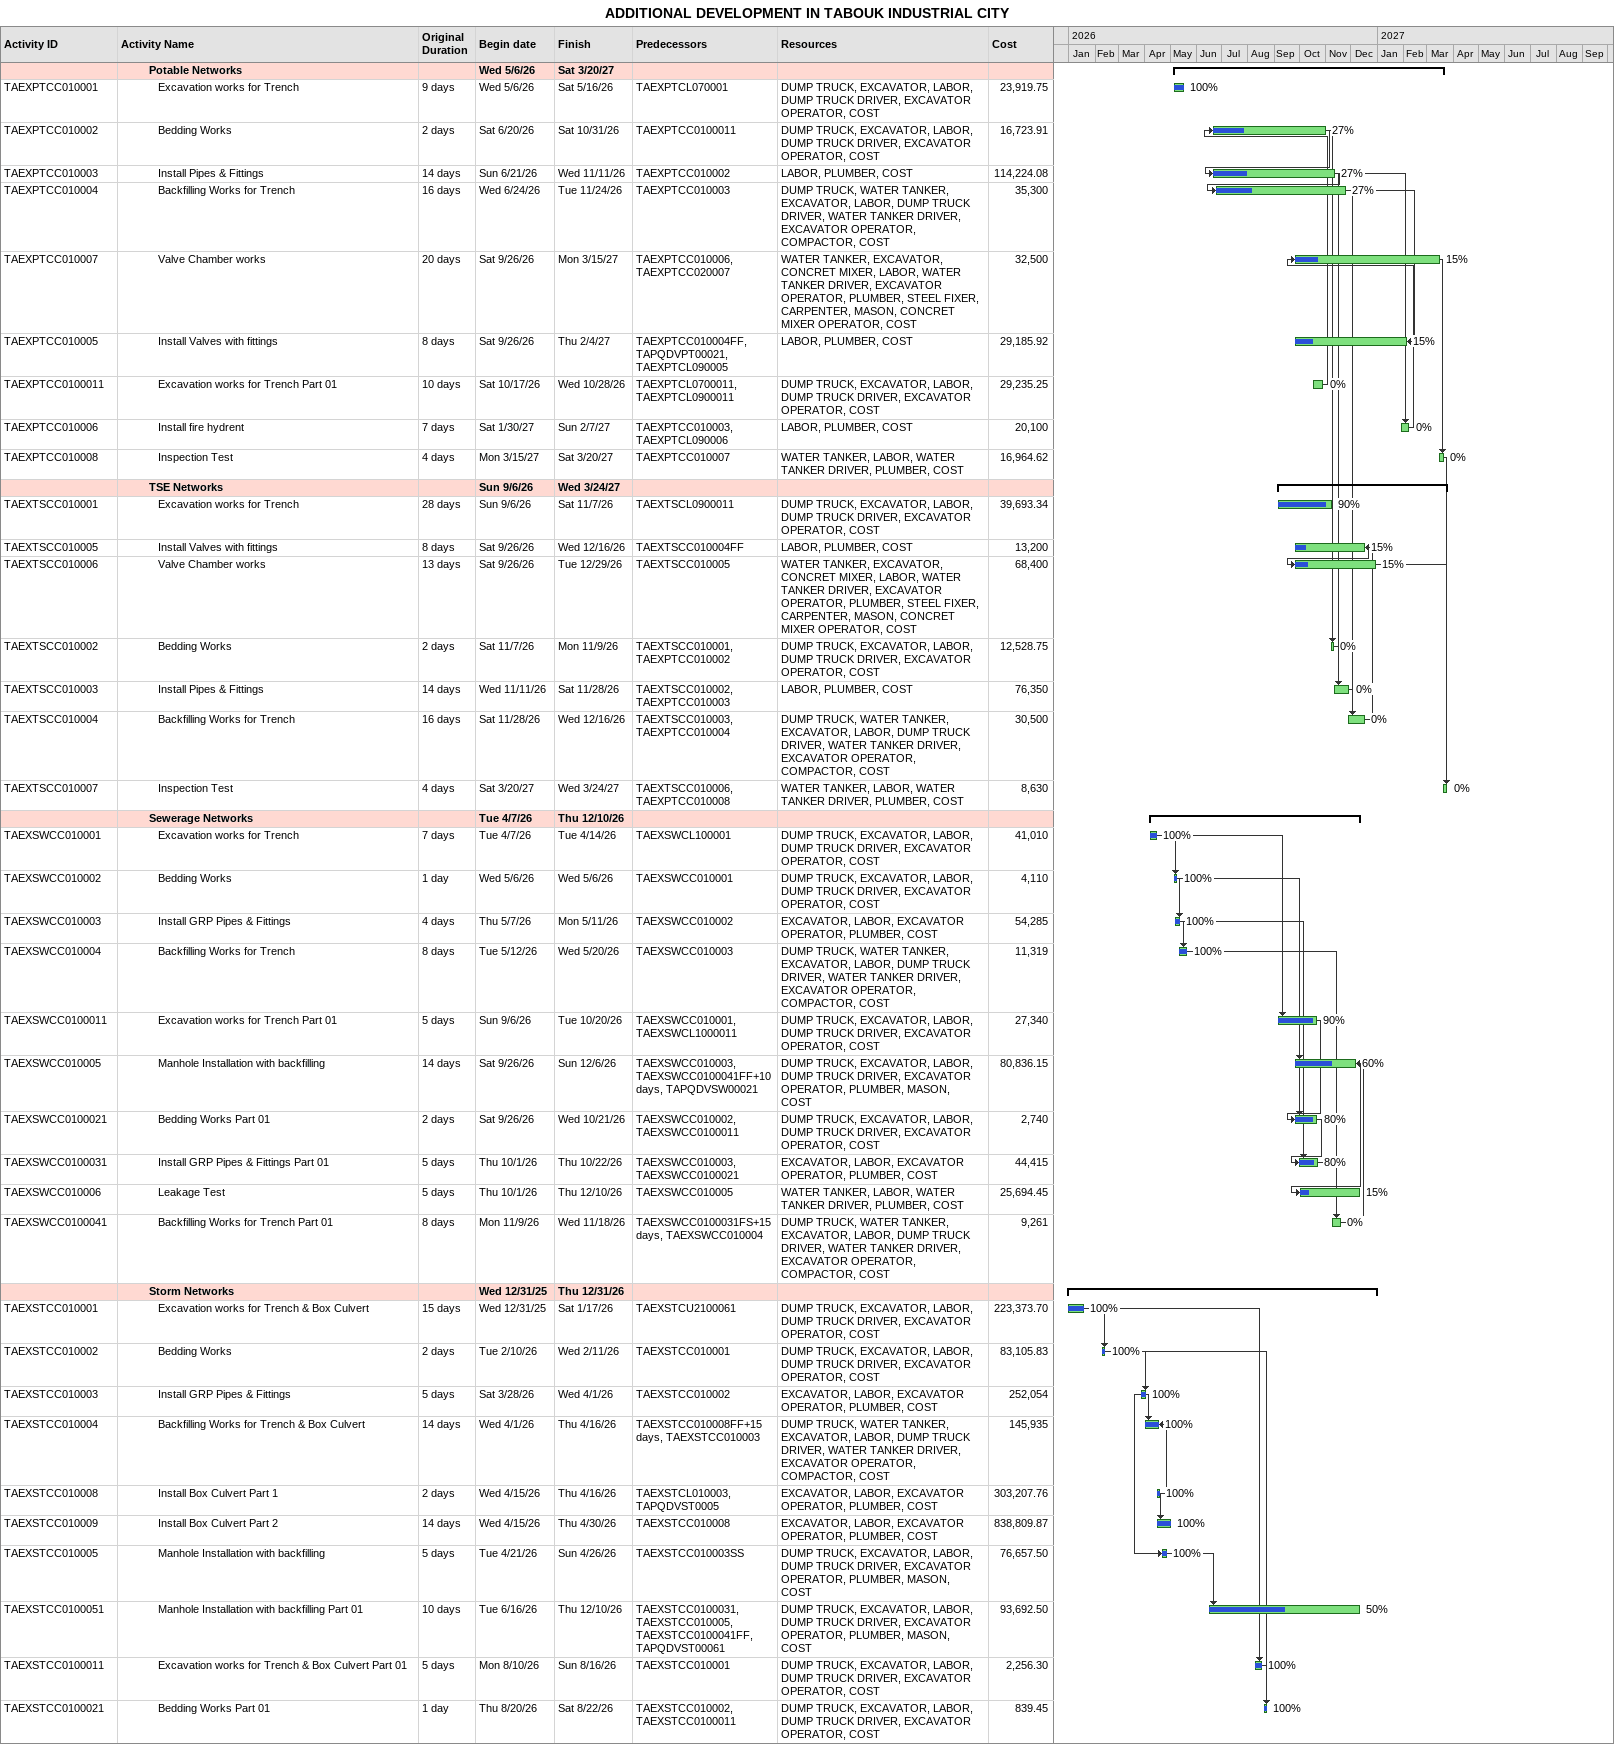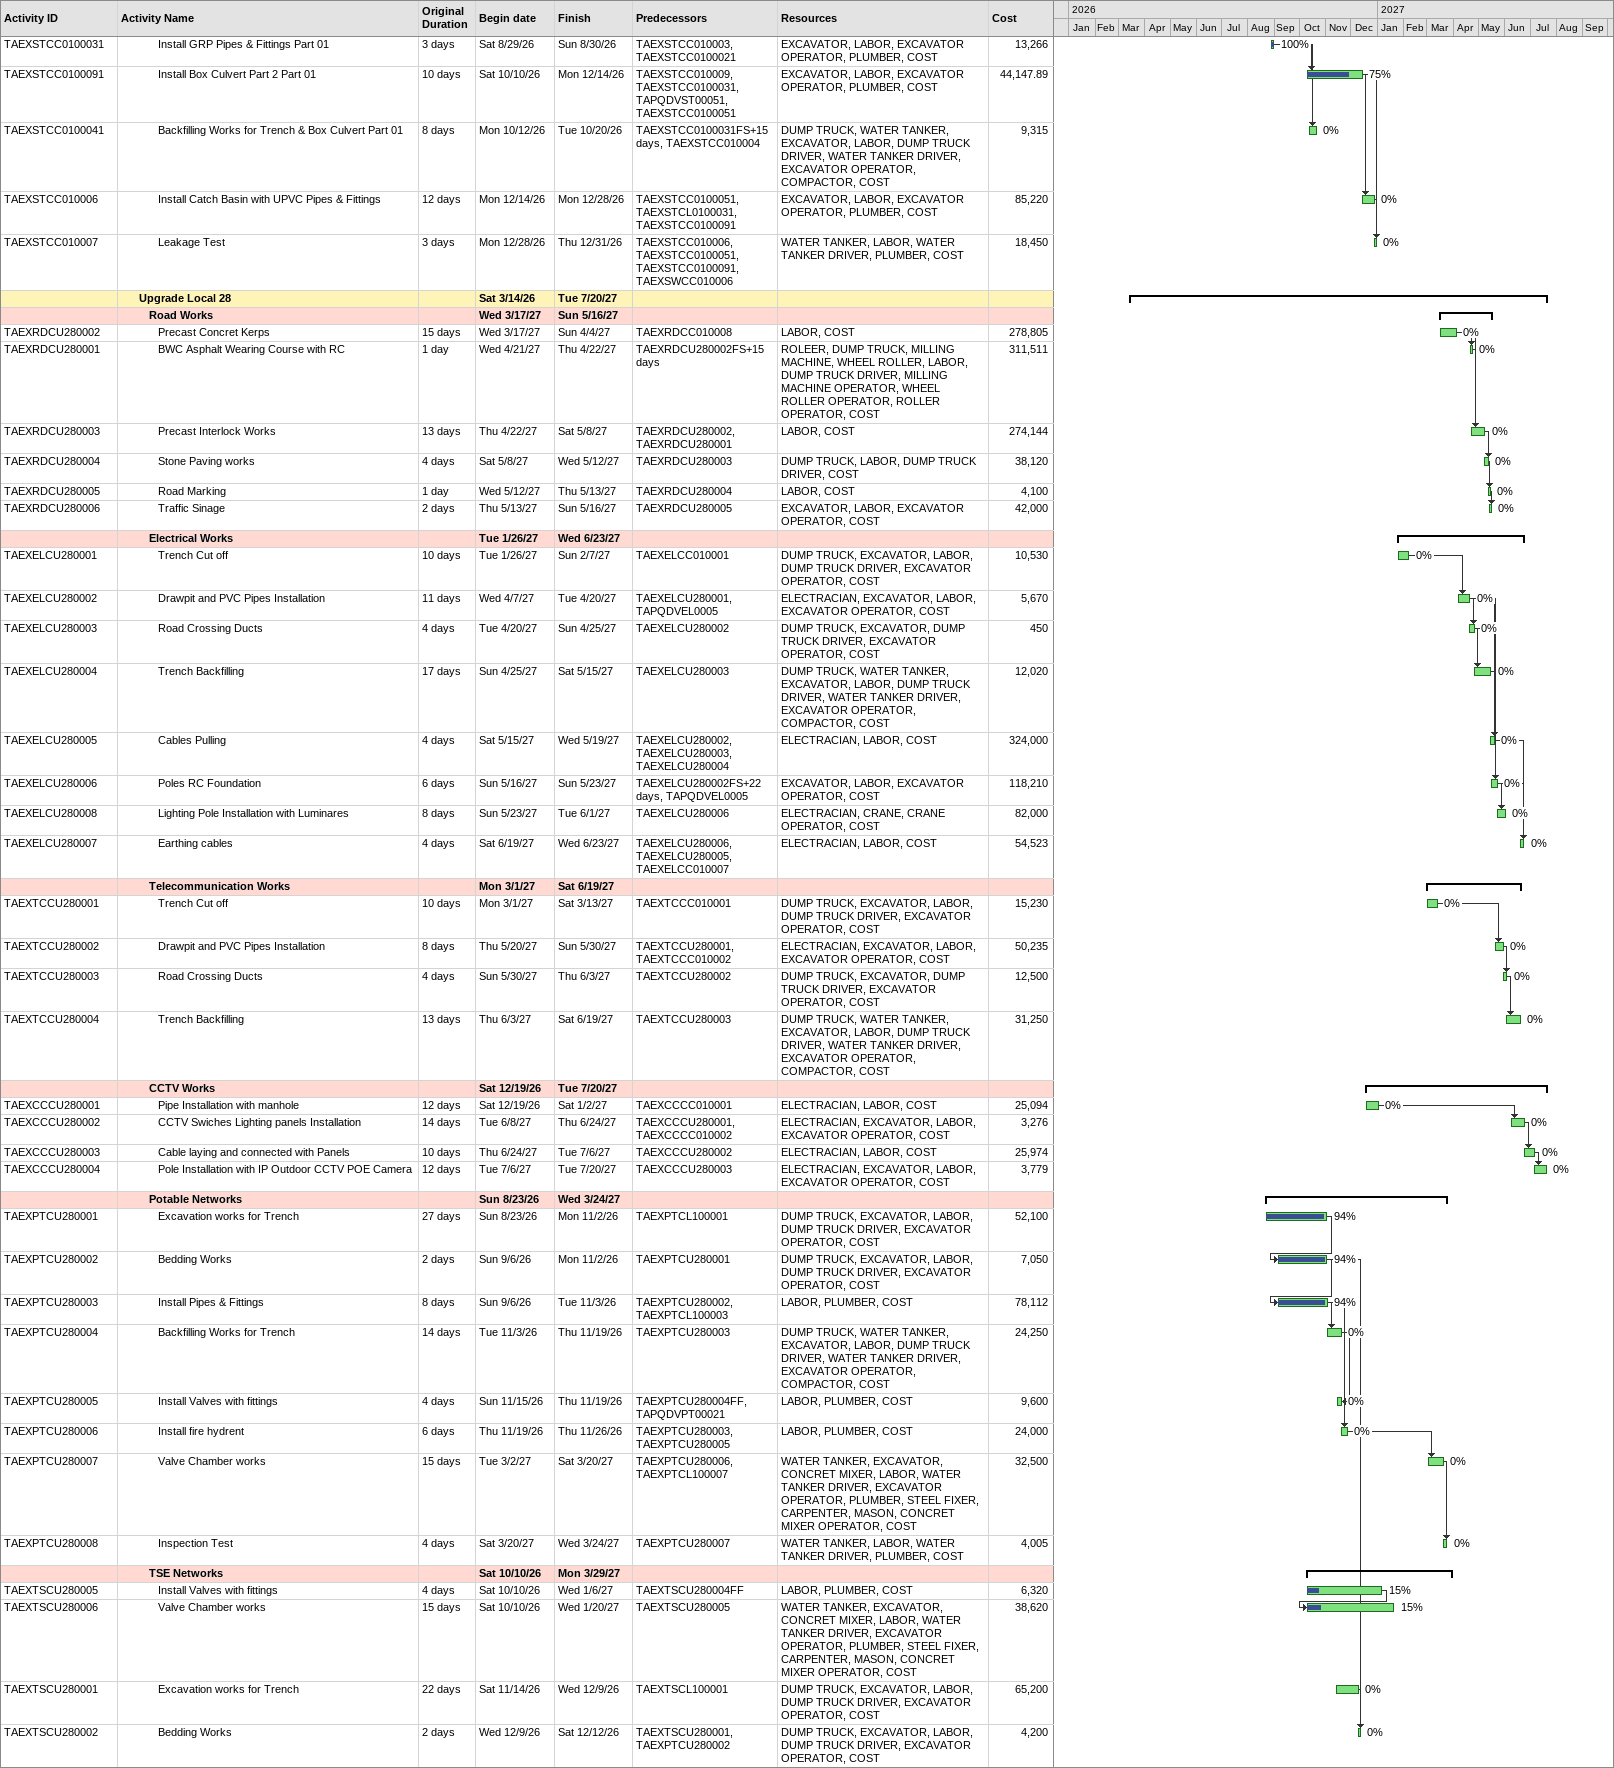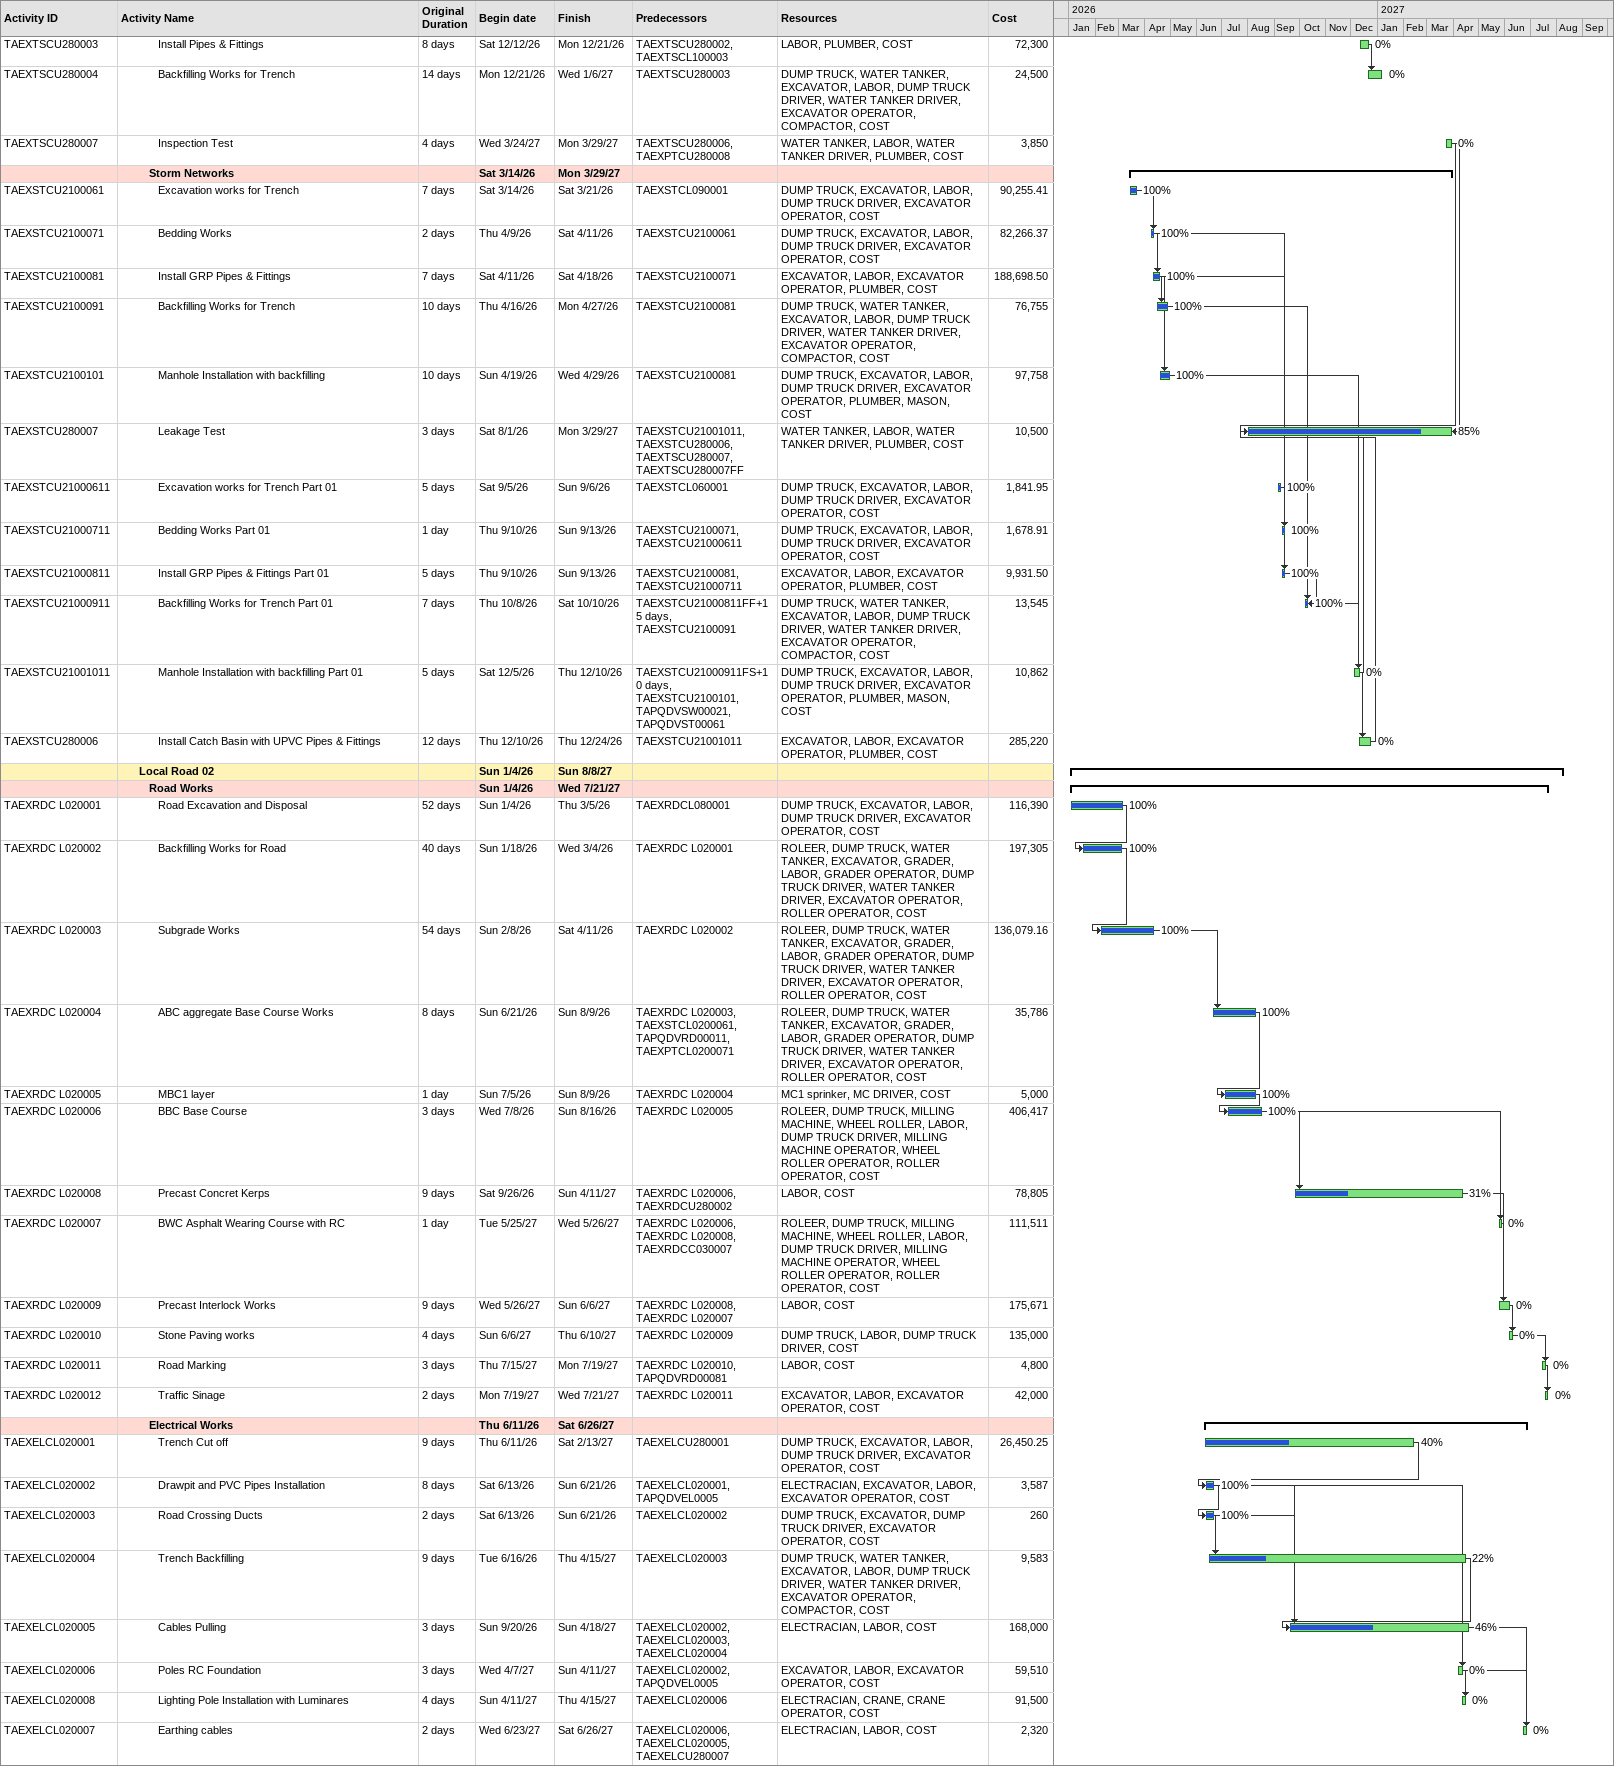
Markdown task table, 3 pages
ADDITIONAL DEVELOPMENT IN TABOUK INDUSTRIAL CITY

| ID | Level | Task | Original duration | Start | Finish | Predecessors | Resources | % complete | Cost |
|---|---|---|---|---|---|---|---|---|---|
|  | 4 | **Potable Networks** |  | 2026-05-06 | 2027-03-20 |  |  |  |  |
| TAEXPTCC010001 | 5 | Excavation works for Trench | 9d | 2026-05-06 | 2026-05-16 | TAEXPTCL070001 | DUMP TRUCK, EXCAVATOR, LABOR, DUMP TRUCK DRIVER, EXCAVATOR OPERATOR, COST | 100 | 23919.75 |
| TAEXPTCC010002 | 5 | Bedding Works | 2d | 2026-06-20 | 2026-10-31 | TAEXPTCC0100011 | DUMP TRUCK, EXCAVATOR, LABOR, DUMP TRUCK DRIVER, EXCAVATOR OPERATOR, COST | 27 | 16723.91 |
| TAEXPTCC010003 | 5 | Install Pipes & Fittings | 14d | 2026-06-21 | 2026-11-11 | TAEXPTCC010002 | LABOR, PLUMBER, COST | 27 | 114224.08 |
| TAEXPTCC010004 | 5 | Backfilling Works for Trench | 16d | 2026-06-24 | 2026-11-24 | TAEXPTCC010003 | DUMP TRUCK, WATER TANKER, EXCAVATOR, LABOR, DUMP TRUCK DRIVER, WATER TANKER DRIVER, EXCAVATOR OPERATOR, COMPACTOR, COST | 27 | 35300 |
| TAEXPTCC010007 | 5 | Valve Chamber works | 20d | 2026-09-26 | 2027-03-15 | TAEXPTCC010006, TAEXPTCC020007 | WATER TANKER, EXCAVATOR, CONCRET MIXER, LABOR, WATER TANKER DRIVER, EXCAVATOR OPERATOR, PLUMBER, STEEL FIXER, CARPENTER, MASON, CONCRET MIXER OPERATOR, COST | 15 | 32500 |
| TAEXPTCC010005 | 5 | Install Valves with fittings | 8d | 2026-09-26 | 2027-02-04 | TAEXPTCC010004FF, TAPQDVPT00021, TAEXPTCL090005 | LABOR, PLUMBER, COST | 15 | 29185.92 |
| TAEXPTCC0100011 | 5 | Excavation works for Trench Part 01 | 10d | 2026-10-17 | 2026-10-28 | TAEXPTCL0700011, TAEXPTCL0900011 | DUMP TRUCK, EXCAVATOR, LABOR, DUMP TRUCK DRIVER, EXCAVATOR OPERATOR, COST | 0 | 29235.25 |
| TAEXPTCC010006 | 5 | Install fire hydrent | 7d | 2027-01-30 | 2027-02-07 | TAEXPTCC010003, TAEXPTCL090006 | LABOR, PLUMBER, COST | 0 | 20100 |
| TAEXPTCC010008 | 5 | Inspection Test | 4d | 2027-03-15 | 2027-03-20 | TAEXPTCC010007 | WATER TANKER, LABOR, WATER TANKER DRIVER, PLUMBER, COST | 0 | 16964.62 |
|  | 4 | **TSE Networks** |  | 2026-09-06 | 2027-03-24 |  |  |  |  |
| TAEXTSCC010001 | 5 | Excavation works for Trench | 28d | 2026-09-06 | 2026-11-07 | TAEXTSCL0900011 | DUMP TRUCK, EXCAVATOR, LABOR, DUMP TRUCK DRIVER, EXCAVATOR OPERATOR, COST | 90 | 39693.34 |
| TAEXTSCC010005 | 5 | Install Valves with fittings | 8d | 2026-09-26 | 2026-12-16 | TAEXTSCC010004FF | LABOR, PLUMBER, COST | 15 | 13200 |
| TAEXTSCC010006 | 5 | Valve Chamber works | 13d | 2026-09-26 | 2026-12-29 | TAEXTSCC010005 | WATER TANKER, EXCAVATOR, CONCRET MIXER, LABOR, WATER TANKER DRIVER, EXCAVATOR OPERATOR, PLUMBER, STEEL FIXER, CARPENTER, MASON, CONCRET MIXER OPERATOR, COST | 15 | 68400 |
| TAEXTSCC010002 | 5 | Bedding Works | 2d | 2026-11-07 | 2026-11-09 | TAEXTSCC010001, TAEXPTCC010002 | DUMP TRUCK, EXCAVATOR, LABOR, DUMP TRUCK DRIVER, EXCAVATOR OPERATOR, COST | 0 | 12528.75 |
| TAEXTSCC010003 | 5 | Install Pipes & Fittings | 14d | 2026-11-11 | 2026-11-28 | TAEXTSCC010002, TAEXPTCC010003 | LABOR, PLUMBER, COST | 0 | 76350 |
| TAEXTSCC010004 | 5 | Backfilling Works for Trench | 16d | 2026-11-28 | 2026-12-16 | TAEXTSCC010003, TAEXPTCC010004 | DUMP TRUCK, WATER TANKER, EXCAVATOR, LABOR, DUMP TRUCK DRIVER, WATER TANKER DRIVER, EXCAVATOR OPERATOR, COMPACTOR, COST | 0 | 30500 |
| TAEXTSCC010007 | 5 | Inspection Test | 4d | 2027-03-20 | 2027-03-24 | TAEXTSCC010006, TAEXPTCC010008 | WATER TANKER, LABOR, WATER TANKER DRIVER, PLUMBER, COST | 0 | 8630 |
|  | 4 | **Sewerage Networks** |  | 2026-04-07 | 2026-12-10 |  |  |  |  |
| TAEXSWCC010001 | 5 | Excavation works for Trench | 7d | 2026-04-07 | 2026-04-14 | TAEXSWCL100001 | DUMP TRUCK, EXCAVATOR, LABOR, DUMP TRUCK DRIVER, EXCAVATOR OPERATOR, COST | 100 | 41010 |
| TAEXSWCC010002 | 5 | Bedding Works | 1d | 2026-05-06 | 2026-05-06 | TAEXSWCC010001 | DUMP TRUCK, EXCAVATOR, LABOR, DUMP TRUCK DRIVER, EXCAVATOR OPERATOR, COST | 100 | 4110 |
| TAEXSWCC010003 | 5 | Install GRP Pipes & Fittings | 4d | 2026-05-07 | 2026-05-11 | TAEXSWCC010002 | EXCAVATOR, LABOR, EXCAVATOR OPERATOR, PLUMBER, COST | 100 | 54285 |
| TAEXSWCC010004 | 5 | Backfilling Works for Trench | 8d | 2026-05-12 | 2026-05-20 | TAEXSWCC010003 | DUMP TRUCK, WATER TANKER, EXCAVATOR, LABOR, DUMP TRUCK DRIVER, WATER TANKER DRIVER, EXCAVATOR OPERATOR, COMPACTOR, COST | 100 | 11319 |
| TAEXSWCC0100011 | 5 | Excavation works for Trench Part 01 | 5d | 2026-09-06 | 2026-10-20 | TAEXSWCC010001, TAEXSWCL1000011 | DUMP TRUCK, EXCAVATOR, LABOR, DUMP TRUCK DRIVER, EXCAVATOR OPERATOR, COST | 90 | 27340 |
| TAEXSWCC010005 | 5 | Manhole Installation with backfilling | 14d | 2026-09-26 | 2026-12-06 | TAEXSWCC010003, TAEXSWCC0100041FF+10d, TAPQDVSW00021 | DUMP TRUCK, EXCAVATOR, LABOR, DUMP TRUCK DRIVER, EXCAVATOR OPERATOR, PLUMBER, MASON, COST | 60 | 80836.15 |
| TAEXSWCC0100021 | 5 | Bedding Works Part 01 | 2d | 2026-09-26 | 2026-10-21 | TAEXSWCC010002, TAEXSWCC0100011 | DUMP TRUCK, EXCAVATOR, LABOR, DUMP TRUCK DRIVER, EXCAVATOR OPERATOR, COST | 80 | 2740 |
| TAEXSWCC0100031 | 5 | Install GRP Pipes & Fittings Part 01 | 5d | 2026-10-01 | 2026-10-22 | TAEXSWCC010003, TAEXSWCC0100021 | EXCAVATOR, LABOR, EXCAVATOR OPERATOR, PLUMBER, COST | 80 | 44415 |
| TAEXSWCC010006 | 5 | Leakage Test | 5d | 2026-10-01 | 2026-12-10 | TAEXSWCC010005 | WATER TANKER, LABOR, WATER TANKER DRIVER, PLUMBER, COST | 15 | 25694.45 |
| TAEXSWCC0100041 | 5 | Backfilling Works for Trench Part 01 | 8d | 2026-11-09 | 2026-11-18 | TAEXSWCC0100031FS+15d, TAEXSWCC010004 | DUMP TRUCK, WATER TANKER, EXCAVATOR, LABOR, DUMP TRUCK DRIVER, WATER TANKER DRIVER, EXCAVATOR OPERATOR, COMPACTOR, COST | 0 | 9261 |
|  | 4 | **Storm Networks** |  | 2025-12-31 | 2026-12-31 |  |  |  |  |
| TAEXSTCC010001 | 5 | Excavation works for Trench & Box Culvert | 15d | 2025-12-31 | 2026-01-17 | TAEXSTCU2100061 | DUMP TRUCK, EXCAVATOR, LABOR, DUMP TRUCK DRIVER, EXCAVATOR OPERATOR, COST | 100 | 223373.70 |
| TAEXSTCC010002 | 5 | Bedding Works | 2d | 2026-02-10 | 2026-02-11 | TAEXSTCC010001 | DUMP TRUCK, EXCAVATOR, LABOR, DUMP TRUCK DRIVER, EXCAVATOR OPERATOR, COST | 100 | 83105.83 |
| TAEXSTCC010003 | 5 | Install GRP Pipes & Fittings | 5d | 2026-03-28 | 2026-04-01 | TAEXSTCC010002 | EXCAVATOR, LABOR, EXCAVATOR OPERATOR, PLUMBER, COST | 100 | 252054 |
| TAEXSTCC010004 | 5 | Backfilling Works for Trench & Box Culvert | 14d | 2026-04-01 | 2026-04-16 | TAEXSTCC010008FF+15d, TAEXSTCC010003 | DUMP TRUCK, WATER TANKER, EXCAVATOR, LABOR, DUMP TRUCK DRIVER, WATER TANKER DRIVER, EXCAVATOR OPERATOR, COMPACTOR, COST | 100 | 145935 |
| TAEXSTCC010008 | 5 | Install Box Culvert Part 1 | 2d | 2026-04-15 | 2026-04-16 | TAEXSTCL010003, TAPQDVST0005 | EXCAVATOR, LABOR, EXCAVATOR OPERATOR, PLUMBER, COST | 100 | 303207.76 |
| TAEXSTCC010009 | 5 | Install Box Culvert Part 2 | 14d | 2026-04-15 | 2026-04-30 | TAEXSTCC010008 | EXCAVATOR, LABOR, EXCAVATOR OPERATOR, PLUMBER, COST | 100 | 838809.87 |
| TAEXSTCC010005 | 5 | Manhole Installation with backfilling | 5d | 2026-04-21 | 2026-04-26 | TAEXSTCC010003SS | DUMP TRUCK, EXCAVATOR, LABOR, DUMP TRUCK DRIVER, EXCAVATOR OPERATOR, PLUMBER, MASON, COST | 100 | 76657.50 |
| TAEXSTCC0100051 | 5 | Manhole Installation with backfilling Part 01 | 10d | 2026-06-16 | 2026-12-10 | TAEXSTCC0100031, TAEXSTCC010005, TAEXSTCC0100041FF, TAPQDVST00061 | DUMP TRUCK, EXCAVATOR, LABOR, DUMP TRUCK DRIVER, EXCAVATOR OPERATOR, PLUMBER, MASON, COST | 50 | 93692.50 |
| TAEXSTCC0100011 | 5 | Excavation works for Trench & Box Culvert Part 01 | 5d | 2026-08-10 | 2026-08-16 | TAEXSTCC010001 | DUMP TRUCK, EXCAVATOR, LABOR, DUMP TRUCK DRIVER, EXCAVATOR OPERATOR, COST | 100 | 2256.30 |
| TAEXSTCC0100021 | 5 | Bedding Works Part 01 | 1d | 2026-08-20 | 2026-08-22 | TAEXSTCC010002, TAEXSTCC0100011 | DUMP TRUCK, EXCAVATOR, LABOR, DUMP TRUCK DRIVER, EXCAVATOR OPERATOR, COST | 100 | 839.45 |
| TAEXSTCC0100031 | 5 | Install GRP Pipes & Fittings Part 01 | 3d | 2026-08-29 | 2026-08-30 | TAEXSTCC010003, TAEXSTCC0100021 | EXCAVATOR, LABOR, EXCAVATOR OPERATOR, PLUMBER, COST | 100 | 13266 |
| TAEXSTCC0100091 | 5 | Install Box Culvert Part 2 Part 01 | 10d | 2026-10-10 | 2026-12-14 | TAEXSTCC010009, TAEXSTCC0100031, TAPQDVST00051, TAEXSTCC0100051 | EXCAVATOR, LABOR, EXCAVATOR OPERATOR, PLUMBER, COST | 75 | 44147.89 |
| TAEXSTCC0100041 | 5 | Backfilling Works for Trench & Box Culvert Part 01 | 8d | 2026-10-12 | 2026-10-20 | TAEXSTCC0100031FS+15d, TAEXSTCC010004 | DUMP TRUCK, WATER TANKER, EXCAVATOR, LABOR, DUMP TRUCK DRIVER, WATER TANKER DRIVER, EXCAVATOR OPERATOR, COMPACTOR, COST | 0 | 9315 |
| TAEXSTCC010006 | 5 | Install Catch Basin with UPVC Pipes & Fittings | 12d | 2026-12-14 | 2026-12-28 | TAEXSTCC0100051, TAEXSTCL0100031, TAEXSTCC0100091 | EXCAVATOR, LABOR, EXCAVATOR OPERATOR, PLUMBER, COST | 0 | 85220 |
| TAEXSTCC010007 | 5 | Leakage Test | 3d | 2026-12-28 | 2026-12-31 | TAEXSTCC010006, TAEXSTCC0100051, TAEXSTCC0100091, TAEXSWCC010006 | WATER TANKER, LABOR, WATER TANKER DRIVER, PLUMBER, COST | 0 | 18450 |
|  | 3 | **Upgrade Local 28** |  | 2026-03-14 | 2027-07-20 |  |  |  |  |
|  | 4 | **Road Works** |  | 2027-03-17 | 2027-05-16 |  |  |  |  |
| TAEXRDCU280002 | 5 | Precast Concret Kerps | 15d | 2027-03-17 | 2027-04-04 | TAEXRDCC010008 | LABOR, COST | 0 | 278805 |
| TAEXRDCU280001 | 5 | BWC Asphalt Wearing Course with RC | 1d | 2027-04-21 | 2027-04-22 | TAEXRDCU280002FS+15d | ROLEER, DUMP TRUCK, MILLING MACHINE, WHEEL ROLLER, LABOR, DUMP TRUCK DRIVER, MILLING MACHINE OPERATOR, WHEEL ROLLER OPERATOR, ROLLER OPERATOR, COST | 0 | 311511 |
| TAEXRDCU280003 | 5 | Precast Interlock Works | 13d | 2027-04-22 | 2027-05-08 | TAEXRDCU280002, TAEXRDCU280001 | LABOR, COST | 0 | 274144 |
| TAEXRDCU280004 | 5 | Stone Paving works | 4d | 2027-05-08 | 2027-05-12 | TAEXRDCU280003 | DUMP TRUCK, LABOR, DUMP TRUCK DRIVER, COST | 0 | 38120 |
| TAEXRDCU280005 | 5 | Road Marking | 1d | 2027-05-12 | 2027-05-13 | TAEXRDCU280004 | LABOR, COST | 0 | 4100 |
| TAEXRDCU280006 | 5 | Traffic Sinage | 2d | 2027-05-13 | 2027-05-16 | TAEXRDCU280005 | EXCAVATOR, LABOR, EXCAVATOR OPERATOR, COST | 0 | 42000 |
|  | 4 | **Electrical Works** |  | 2027-01-26 | 2027-06-23 |  |  |  |  |
| TAEXELCU280001 | 5 | Trench Cut off | 10d | 2027-01-26 | 2027-02-07 | TAEXELCC010001 | DUMP TRUCK, EXCAVATOR, LABOR, DUMP TRUCK DRIVER, EXCAVATOR OPERATOR, COST | 0 | 10530 |
| TAEXELCU280002 | 5 | Drawpit and PVC Pipes Installation | 11d | 2027-04-07 | 2027-04-20 | TAEXELCU280001, TAPQDVEL0005 | ELECTRACIAN, EXCAVATOR, LABOR, EXCAVATOR OPERATOR, COST | 0 | 5670 |
| TAEXELCU280003 | 5 | Road Crossing Ducts | 4d | 2027-04-20 | 2027-04-25 | TAEXELCU280002 | DUMP TRUCK, EXCAVATOR, DUMP TRUCK DRIVER, EXCAVATOR OPERATOR, COST | 0 | 450 |
| TAEXELCU280004 | 5 | Trench Backfilling | 17d | 2027-04-25 | 2027-05-15 | TAEXELCU280003 | DUMP TRUCK, WATER TANKER, EXCAVATOR, LABOR, DUMP TRUCK DRIVER, WATER TANKER DRIVER, EXCAVATOR OPERATOR, COMPACTOR, COST | 0 | 12020 |
| TAEXELCU280005 | 5 | Cables Pulling | 4d | 2027-05-15 | 2027-05-19 | TAEXELCU280002, TAEXELCU280003, TAEXELCU280004 | ELECTRACIAN, LABOR, COST | 0 | 324000 |
| TAEXELCU280006 | 5 | Poles RC Foundation | 6d | 2027-05-16 | 2027-05-23 | TAEXELCU280002FS+22d, TAPQDVEL0005 | EXCAVATOR, LABOR, EXCAVATOR OPERATOR, COST | 0 | 118210 |
| TAEXELCU280008 | 5 | Lighting Pole Installation with Luminares | 8d | 2027-05-23 | 2027-06-01 | TAEXELCU280006 | ELECTRACIAN, CRANE, CRANE OPERATOR, COST | 0 | 82000 |
| TAEXELCU280007 | 5 | Earthing cables | 4d | 2027-06-19 | 2027-06-23 | TAEXELCU280006, TAEXELCU280005, TAEXELCC010007 | ELECTRACIAN, LABOR, COST | 0 | 54523 |
|  | 4 | **Telecommunication Works** |  | 2027-03-01 | 2027-06-19 |  |  |  |  |
| TAEXTCCU280001 | 5 | Trench Cut off | 10d | 2027-03-01 | 2027-03-13 | TAEXTCCC010001 | DUMP TRUCK, EXCAVATOR, LABOR, DUMP TRUCK DRIVER, EXCAVATOR OPERATOR, COST | 0 | 15230 |
| TAEXTCCU280002 | 5 | Drawpit and PVC Pipes Installation | 8d | 2027-05-20 | 2027-05-30 | TAEXTCCU280001, TAEXTCCC010002 | ELECTRACIAN, EXCAVATOR, LABOR, EXCAVATOR OPERATOR, COST | 0 | 50235 |
| TAEXTCCU280003 | 5 | Road Crossing Ducts | 4d | 2027-05-30 | 2027-06-03 | TAEXTCCU280002 | DUMP TRUCK, EXCAVATOR, DUMP TRUCK DRIVER, EXCAVATOR OPERATOR, COST | 0 | 12500 |
| TAEXTCCU280004 | 5 | Trench Backfilling | 13d | 2027-06-03 | 2027-06-19 | TAEXTCCU280003 | DUMP TRUCK, WATER TANKER, EXCAVATOR, LABOR, DUMP TRUCK DRIVER, WATER TANKER DRIVER, EXCAVATOR OPERATOR, COMPACTOR, COST | 0 | 31250 |
|  | 4 | **CCTV Works** |  | 2026-12-19 | 2027-07-20 |  |  |  |  |
| TAEXCCCU280001 | 5 | Pipe Installation with manhole | 12d | 2026-12-19 | 2027-01-02 | TAEXCCCC010001 | ELECTRACIAN, LABOR, COST | 0 | 25094 |
| TAEXCCCU280002 | 5 | CCTV Swiches Lighting panels Installation | 14d | 2027-06-08 | 2027-06-24 | TAEXCCCU280001, TAEXCCCC010002 | ELECTRACIAN, EXCAVATOR, LABOR, EXCAVATOR OPERATOR, COST | 0 | 3276 |
| TAEXCCCU280003 | 5 | Cable laying and connected with Panels | 10d | 2027-06-24 | 2027-07-06 | TAEXCCCU280002 | ELECTRACIAN, LABOR, COST | 0 | 25974 |
| TAEXCCCU280004 | 5 | Pole Installation with IP Outdoor CCTV POE Camera | 12d | 2027-07-06 | 2027-07-20 | TAEXCCCU280003 | ELECTRACIAN, EXCAVATOR, LABOR, EXCAVATOR OPERATOR, COST | 0 | 3779 |
|  | 4 | **Potable Networks** |  | 2026-08-23 | 2027-03-24 |  |  |  |  |
| TAEXPTCU280001 | 5 | Excavation works for Trench | 27d | 2026-08-23 | 2026-11-02 | TAEXPTCL100001 | DUMP TRUCK, EXCAVATOR, LABOR, DUMP TRUCK DRIVER, EXCAVATOR OPERATOR, COST | 94 | 52100 |
| TAEXPTCU280002 | 5 | Bedding Works | 2d | 2026-09-06 | 2026-11-02 | TAEXPTCU280001 | DUMP TRUCK, EXCAVATOR, LABOR, DUMP TRUCK DRIVER, EXCAVATOR OPERATOR, COST | 94 | 7050 |
| TAEXPTCU280003 | 5 | Install Pipes & Fittings | 8d | 2026-09-06 | 2026-11-03 | TAEXPTCU280002, TAEXPTCL100003 | LABOR, PLUMBER, COST | 94 | 78112 |
| TAEXPTCU280004 | 5 | Backfilling Works for Trench | 14d | 2026-11-03 | 2026-11-19 | TAEXPTCU280003 | DUMP TRUCK, WATER TANKER, EXCAVATOR, LABOR, DUMP TRUCK DRIVER, WATER TANKER DRIVER, EXCAVATOR OPERATOR, COMPACTOR, COST | 0 | 24250 |
| TAEXPTCU280005 | 5 | Install Valves with fittings | 4d | 2026-11-15 | 2026-11-19 | TAEXPTCU280004FF, TAPQDVPT00021 | LABOR, PLUMBER, COST | 0 | 9600 |
| TAEXPTCU280006 | 5 | Install fire hydrent | 6d | 2026-11-19 | 2026-11-26 | TAEXPTCU280003, TAEXPTCU280005 | LABOR, PLUMBER, COST | 0 | 24000 |
| TAEXPTCU280007 | 5 | Valve Chamber works | 15d | 2027-03-02 | 2027-03-20 | TAEXPTCU280006, TAEXPTCL100007 | WATER TANKER, EXCAVATOR, CONCRET MIXER, LABOR, WATER TANKER DRIVER, EXCAVATOR OPERATOR, PLUMBER, STEEL FIXER, CARPENTER, MASON, CONCRET MIXER OPERATOR, COST | 0 | 32500 |
| TAEXPTCU280008 | 5 | Inspection Test | 4d | 2027-03-20 | 2027-03-24 | TAEXPTCU280007 | WATER TANKER, LABOR, WATER TANKER DRIVER, PLUMBER, COST | 0 | 4005 |
|  | 4 | **TSE Networks** |  | 2026-10-10 | 2027-03-29 |  |  |  |  |
| TAEXTSCU280005 | 5 | Install Valves with fittings | 4d | 2026-10-10 | 2027-01-06 | TAEXTSCU280004FF | LABOR, PLUMBER, COST | 15 | 6320 |
| TAEXTSCU280006 | 5 | Valve Chamber works | 15d | 2026-10-10 | 2027-01-20 | TAEXTSCU280005 | WATER TANKER, EXCAVATOR, CONCRET MIXER, LABOR, WATER TANKER DRIVER, EXCAVATOR OPERATOR, PLUMBER, STEEL FIXER, CARPENTER, MASON, CONCRET MIXER OPERATOR, COST | 15 | 38620 |
| TAEXTSCU280001 | 5 | Excavation works for Trench | 22d | 2026-11-14 | 2026-12-09 | TAEXTSCL100001 | DUMP TRUCK, EXCAVATOR, LABOR, DUMP TRUCK DRIVER, EXCAVATOR OPERATOR, COST | 0 | 65200 |
| TAEXTSCU280002 | 5 | Bedding Works | 2d | 2026-12-09 | 2026-12-12 | TAEXTSCU280001, TAEXPTCU280002 | DUMP TRUCK, EXCAVATOR, LABOR, DUMP TRUCK DRIVER, EXCAVATOR OPERATOR, COST | 0 | 4200 |
| TAEXTSCU280003 | 5 | Install Pipes & Fittings | 8d | 2026-12-12 | 2026-12-21 | TAEXTSCU280002, TAEXTSCL100003 | LABOR, PLUMBER, COST | 0 | 72300 |
| TAEXTSCU280004 | 5 | Backfilling Works for Trench | 14d | 2026-12-21 | 2027-01-06 | TAEXTSCU280003 | DUMP TRUCK, WATER TANKER, EXCAVATOR, LABOR, DUMP TRUCK DRIVER, WATER TANKER DRIVER, EXCAVATOR OPERATOR, COMPACTOR, COST | 0 | 24500 |
| TAEXTSCU280007 | 5 | Inspection Test | 4d | 2027-03-24 | 2027-03-29 | TAEXTSCU280006, TAEXPTCU280008 | WATER TANKER, LABOR, WATER TANKER DRIVER, PLUMBER, COST | 0 | 3850 |
|  | 4 | **Storm Networks** |  | 2026-03-14 | 2027-03-29 |  |  |  |  |
| TAEXSTCU2100061 | 5 | Excavation works for Trench | 7d | 2026-03-14 | 2026-03-21 | TAEXSTCL090001 | DUMP TRUCK, EXCAVATOR, LABOR, DUMP TRUCK DRIVER, EXCAVATOR OPERATOR, COST | 100 | 90255.41 |
| TAEXSTCU2100071 | 5 | Bedding Works | 2d | 2026-04-09 | 2026-04-11 | TAEXSTCU2100061 | DUMP TRUCK, EXCAVATOR, LABOR, DUMP TRUCK DRIVER, EXCAVATOR OPERATOR, COST | 100 | 82266.37 |
| TAEXSTCU2100081 | 5 | Install GRP Pipes & Fittings | 7d | 2026-04-11 | 2026-04-18 | TAEXSTCU2100071 | EXCAVATOR, LABOR, EXCAVATOR OPERATOR, PLUMBER, COST | 100 | 188698.50 |
| TAEXSTCU2100091 | 5 | Backfilling Works for Trench | 10d | 2026-04-16 | 2026-04-27 | TAEXSTCU2100081 | DUMP TRUCK, WATER TANKER, EXCAVATOR, LABOR, DUMP TRUCK DRIVER, WATER TANKER DRIVER, EXCAVATOR OPERATOR, COMPACTOR, COST | 100 | 76755 |
| TAEXSTCU2100101 | 5 | Manhole Installation with backfilling | 10d | 2026-04-19 | 2026-04-29 | TAEXSTCU2100081 | DUMP TRUCK, EXCAVATOR, LABOR, DUMP TRUCK DRIVER, EXCAVATOR OPERATOR, PLUMBER, MASON, COST | 100 | 97758 |
| TAEXSTCU280007 | 5 | Leakage Test | 3d | 2026-08-01 | 2027-03-29 | TAEXSTCU21001011, TAEXSTCU280006, TAEXTSCU280007, TAEXTSCU280007FF | WATER TANKER, LABOR, WATER TANKER DRIVER, PLUMBER, COST | 85 | 10500 |
| TAEXSTCU21000611 | 5 | Excavation works for Trench Part 01 | 5d | 2026-09-05 | 2026-09-06 | TAEXSTCL060001 | DUMP TRUCK, EXCAVATOR, LABOR, DUMP TRUCK DRIVER, EXCAVATOR OPERATOR, COST | 100 | 1841.95 |
| TAEXSTCU21000711 | 5 | Bedding Works Part 01 | 1d | 2026-09-10 | 2026-09-13 | TAEXSTCU2100071, TAEXSTCU21000611 | DUMP TRUCK, EXCAVATOR, LABOR, DUMP TRUCK DRIVER, EXCAVATOR OPERATOR, COST | 100 | 1678.91 |
| TAEXSTCU21000811 | 5 | Install GRP Pipes & Fittings Part 01 | 5d | 2026-09-10 | 2026-09-13 | TAEXSTCU2100081, TAEXSTCU21000711 | EXCAVATOR, LABOR, EXCAVATOR OPERATOR, PLUMBER, COST | 100 | 9931.50 |
| TAEXSTCU21000911 | 5 | Backfilling Works for Trench Part 01 | 7d | 2026-10-08 | 2026-10-10 | TAEXSTCU21000811FF+15d, TAEXSTCU2100091 | DUMP TRUCK, WATER TANKER, EXCAVATOR, LABOR, DUMP TRUCK DRIVER, WATER TANKER DRIVER, EXCAVATOR OPERATOR, COMPACTOR, COST | 100 | 13545 |
| TAEXSTCU21001011 | 5 | Manhole Installation with backfilling Part 01 | 5d | 2026-12-05 | 2026-12-10 | TAEXSTCU21000911FS+10d, TAEXSTCU2100101, TAPQDVSW00021, TAPQDVST00061 | DUMP TRUCK, EXCAVATOR, LABOR, DUMP TRUCK DRIVER, EXCAVATOR OPERATOR, PLUMBER, MASON, COST | 0 | 10862 |
| TAEXSTCU280006 | 5 | Install Catch Basin with UPVC Pipes & Fittings | 12d | 2026-12-10 | 2026-12-24 | TAEXSTCU21001011 | EXCAVATOR, LABOR, EXCAVATOR OPERATOR, PLUMBER, COST | 0 | 285220 |
|  | 3 | **Local Road 02** |  | 2026-01-04 | 2027-08-08 |  |  |  |  |
|  | 4 | **Road Works** |  | 2026-01-04 | 2027-07-21 |  |  |  |  |
| TAEXRDC L020001 | 5 | Road Excavation and Disposal | 52d | 2026-01-04 | 2026-03-05 | TAEXRDCL080001 | DUMP TRUCK, EXCAVATOR, LABOR, DUMP TRUCK DRIVER, EXCAVATOR OPERATOR, COST | 100 | 116390 |
| TAEXRDC L020002 | 5 | Backfilling Works for Road | 40d | 2026-01-18 | 2026-03-04 | TAEXRDC L020001 | ROLEER, DUMP TRUCK, WATER TANKER, EXCAVATOR, GRADER, LABOR, GRADER OPERATOR, DUMP TRUCK DRIVER, WATER TANKER DRIVER, EXCAVATOR OPERATOR, ROLLER OPERATOR, COST | 100 | 197305 |
| TAEXRDC L020003 | 5 | Subgrade Works | 54d | 2026-02-08 | 2026-04-11 | TAEXRDC L020002 | ROLEER, DUMP TRUCK, WATER TANKER, EXCAVATOR, GRADER, LABOR, GRADER OPERATOR, DUMP TRUCK DRIVER, WATER TANKER DRIVER, EXCAVATOR OPERATOR, ROLLER OPERATOR, COST | 100 | 136079.16 |
| TAEXRDC L020004 | 5 | ABC aggregate Base Course Works | 8d | 2026-06-21 | 2026-08-09 | TAEXRDC L020003, TAEXSTCL0200061, TAPQDVRD00011, TAEXPTCL0200071 | ROLEER, DUMP TRUCK, WATER TANKER, EXCAVATOR, GRADER, LABOR, GRADER OPERATOR, DUMP TRUCK DRIVER, WATER TANKER DRIVER, EXCAVATOR OPERATOR, ROLLER OPERATOR, COST | 100 | 35786 |
| TAEXRDC L020005 | 5 | MBC1 layer | 1d | 2026-07-05 | 2026-08-09 | TAEXRDC L020004 | MC1 sprinker, MC DRIVER, COST | 100 | 5000 |
| TAEXRDC L020006 | 5 | BBC Base Course | 3d | 2026-07-08 | 2026-08-16 | TAEXRDC L020005 | ROLEER, DUMP TRUCK, MILLING MACHINE, WHEEL ROLLER, LABOR, DUMP TRUCK DRIVER, MILLING MACHINE OPERATOR, WHEEL ROLLER OPERATOR, ROLLER OPERATOR, COST | 100 | 406417 |
| TAEXRDC L020008 | 5 | Precast Concret Kerps | 9d | 2026-09-26 | 2027-04-11 | TAEXRDC L020006, TAEXRDCU280002 | LABOR, COST | 31 | 78805 |
| TAEXRDC L020007 | 5 | BWC Asphalt Wearing Course with RC | 1d | 2027-05-25 | 2027-05-26 | TAEXRDC L020006, TAEXRDC L020008, TAEXRDCC030007 | ROLEER, DUMP TRUCK, MILLING MACHINE, WHEEL ROLLER, LABOR, DUMP TRUCK DRIVER, MILLING MACHINE OPERATOR, WHEEL ROLLER OPERATOR, ROLLER OPERATOR, COST | 0 | 111511 |
| TAEXRDC L020009 | 5 | Precast Interlock Works | 9d | 2027-05-26 | 2027-06-06 | TAEXRDC L020008, TAEXRDC L020007 | LABOR, COST | 0 | 175671 |
| TAEXRDC L020010 | 5 | Stone Paving works | 4d | 2027-06-06 | 2027-06-10 | TAEXRDC L020009 | DUMP TRUCK, LABOR, DUMP TRUCK DRIVER, COST | 0 | 135000 |
| TAEXRDC L020011 | 5 | Road Marking | 3d | 2027-07-15 | 2027-07-19 | TAEXRDC L020010, TAPQDVRD00081 | LABOR, COST | 0 | 4800 |
| TAEXRDC L020012 | 5 | Traffic Sinage | 2d | 2027-07-19 | 2027-07-21 | TAEXRDC L020011 | EXCAVATOR, LABOR, EXCAVATOR OPERATOR, COST | 0 | 42000 |
|  | 4 | **Electrical Works** |  | 2026-06-11 | 2027-06-26 |  |  |  |  |
| TAEXELCL020001 | 5 | Trench Cut off | 9d | 2026-06-11 | 2027-02-13 | TAEXELCU280001 | DUMP TRUCK, EXCAVATOR, LABOR, DUMP TRUCK DRIVER, EXCAVATOR OPERATOR, COST | 40 | 26450.25 |
| TAEXELCL020002 | 5 | Drawpit and PVC Pipes Installation | 8d | 2026-06-13 | 2026-06-21 | TAEXELCL020001, TAPQDVEL0005 | ELECTRACIAN, EXCAVATOR, LABOR, EXCAVATOR OPERATOR, COST | 100 | 3587 |
| TAEXELCL020003 | 5 | Road Crossing Ducts | 2d | 2026-06-13 | 2026-06-21 | TAEXELCL020002 | DUMP TRUCK, EXCAVATOR, DUMP TRUCK DRIVER, EXCAVATOR OPERATOR, COST | 100 | 260 |
| TAEXELCL020004 | 5 | Trench Backfilling | 9d | 2026-06-16 | 2027-04-15 | TAEXELCL020003 | DUMP TRUCK, WATER TANKER, EXCAVATOR, LABOR, DUMP TRUCK DRIVER, WATER TANKER DRIVER, EXCAVATOR OPERATOR, COMPACTOR, COST | 22 | 9583 |
| TAEXELCL020005 | 5 | Cables Pulling | 3d | 2026-09-20 | 2027-04-18 | TAEXELCL020002, TAEXELCL020003, TAEXELCL020004 | ELECTRACIAN, LABOR, COST | 46 | 168000 |
| TAEXELCL020006 | 5 | Poles RC Foundation | 3d | 2027-04-07 | 2027-04-11 | TAEXELCL020002, TAPQDVEL0005 | EXCAVATOR, LABOR, EXCAVATOR OPERATOR, COST | 0 | 59510 |
| TAEXELCL020008 | 5 | Lighting Pole Installation with Luminares | 4d | 2027-04-11 | 2027-04-15 | TAEXELCL020006 | ELECTRACIAN, CRANE, CRANE OPERATOR, COST | 0 | 91500 |
| TAEXELCL020007 | 5 | Earthing cables | 2d | 2027-06-23 | 2027-06-26 | TAEXELCL020006, TAEXELCL020005, TAEXELCU280007 | ELECTRACIAN, LABOR, COST | 0 | 2320 |
